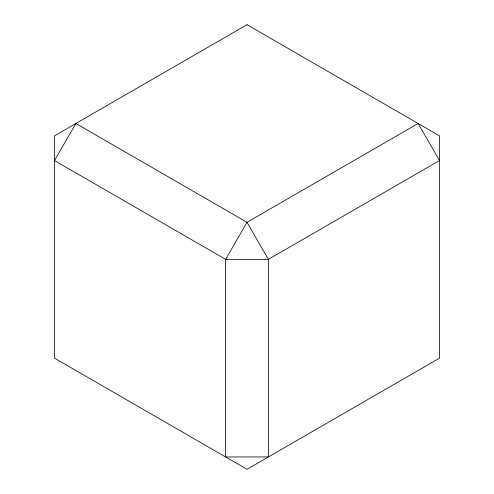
<?xml version="1.0" encoding="UTF-8"?>
<svg xmlns="http://www.w3.org/2000/svg" width="494" height="494" viewBox="0 0 494 494"><rect width="100%" height="100%" fill="white"/><g stroke="black" fill="none" stroke-linecap="round" stroke-linejoin="round"><path stroke-width="0.74" d="M75.872 123.5L54.482 160.55L225.61 259.35L268.39 259.35L439.518 160.55L418.128 123.5L247 222.3L225.61 259.35L225.61 456.95L268.39 456.95L268.39 259.35L247 222.3L75.872 123.5M247 24.7L54.482 135.85L54.482 358.15L247 469.3L439.518 358.15L439.518 135.85L247 24.7"/></g></svg>
